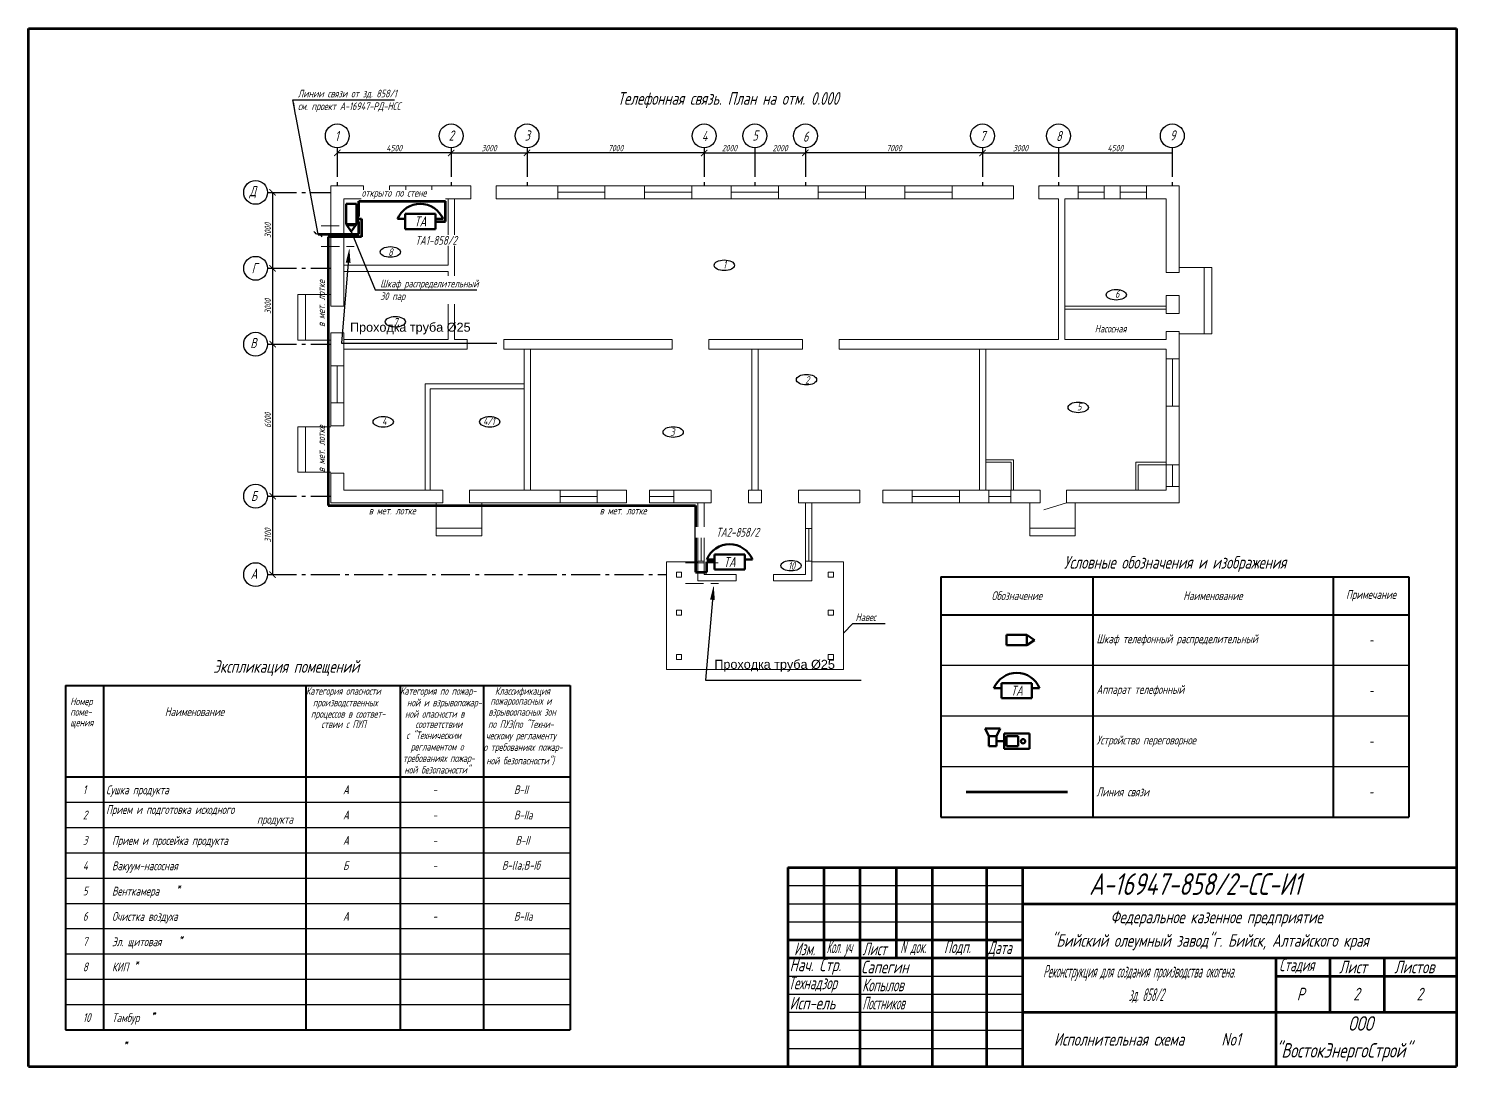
# Model space of a CAD drawing. Header units: millimetres. Extents: x 1036 to 3400, y 1190 to 1841.
# Drawn here: x 3005.4 to 3400.4, y 1190 to 1477 of the extents above; entities that cross this region are included whole.
import ezdxf
from ezdxf import colors
from ezdxf.entities.mleader import LeaderData, LeaderLine
from ezdxf.enums import TextEntityAlignment as Align
from ezdxf.math import Vec2, Vec3

# ---------------------------------------------------------------- set-up
doc = ezdxf.new("R2010")
doc.units = ezdxf.units.MM
doc.linetypes.add('gost5', pattern=[7, 5, -2, 0])
doc.linetypes.add('gost6', pattern=[12, 8, -1.5, 1, -1.5])
for name, color, linetype, lineweight in [('Линия выноска', 137, 'Continuous', 25), ('Линия связи (Вновь)', 3, 'Continuous', 60), ('Осевая', 4, 'gost6', 25), ('Размерная', 4, 'Continuous', 25), ('Рамка толстая', 7, 'Continuous', 60), ('Связь', 84, 'Continuous', 50), ('Строительный', 251, 'Continuous', 13), ('ТаБлица', 253, 'Continuous', 25), ('Текст', 2, 'Continuous', 25), ('Штампы', 252, 'Continuous', 25)]:
    doc.layers.add(name, color=color, linetype=linetype, lineweight=lineweight)
doc.styles.add('Simplex', font='simplex.shx', dxfattribs={"width": 0.7, "oblique": 15})
doc.styles.get("Standard").update_dxf_attribs({"font": 'arial.ttf'})

# ---------------------------------------------------------------- blocks, each defined once
blk = doc.blocks.new('*T47')
at = {"layer": 'ТаБлица', "color": 0, "linetype": 'ByBlock', "lineweight": 40, "transparency": 16777216}
for p, q in [((0, 0), (129.5, 0)), ((0, 0), (0, -66.5)), ((42, 0), (42, -66.5)), ((108.5, 0), (108.5, -66.5)), ((129.5, 0), (129.5, -66.5)), ((0, -10.5), (129.5, -10.5)), ((0, -66.5), (129.5, -66.5))]:
    blk.add_line(p, q, dxfattribs=at)
at = {"layer": 'ТаБлица', "color": 5, "linetype": 'ByBlock', "lineweight": 25, "transparency": 16777216}
for p, q in [((0, -24.5), (129.5, -24.5)), ((0, -38.5), (129.5, -38.5)), ((0, -52.5), (129.5, -52.5))]:
    blk.add_line(p, q, dxfattribs=at)
at = {"layer": 'ТаБлица', "color": 2, "transparency": 16777216, "char_height": 2.45, "style": 'Simplex'}
for s, insert, width, attachment_point in [('{\\C256;\\c0;Примечание}', (119, -5.25), 21, 5), ('{\\C256;\\c0;Обозначение}', (21, -5.25), 42, 5), ('{\\C256;\\c0;Наименование}', (75.25, -5.25), 66.5, 5), ('{\\C256;\\c0;Шкаф телефонный распределительный}', (43.05, -17.5), 64.4, 4), ('{\\C256;\\c0;-}', (119, -17.5), 18.9, 5), ('{\\C256;\\c0;Аппарат телефонный}', (43.05, -31.5), 64.4, 4), ('{\\C256;\\c0;-}', (119, -31.5), 18.9, 5), ('{\\C256;\\c0;Устройство переговорное}', (43.05, -45.5), 64.4, 4), ('{\\C256;\\c0;-}', (119, -45.5), 18.9, 5), ('{\\C256;\\c0;Линия связи}', (43.05, -59.5), 64.4, 4), ('{\\C256;\\c0;-}', (119, -59.5), 18.9, 5)]:
    blk.add_mtext(s, dxfattribs=dict(at, insert=insert, width=width, attachment_point=attachment_point))
blk = doc.blocks.new('A$C19E7192F')
at = {"layer": 'Связь'}
for p, q in [((0, 4), (0, 0)), ((8, 4), (0, 4)), ((8, 0), (8, 4)), ((11, 2), (8, 4)), ((8, 0), (11, 2)), ((0, 0), (8, 0))]:
    blk.add_line(p, q, dxfattribs=at)
blk = doc.blocks.new('A$C20EB2E6C')
at = {"layer": 'Связь'}
for p, q in [((8, 17.5), (5, 16)), ((8, 11.5), (8, 17.5)), ((1, 13), (1, 16)), ((1, 16), (5, 16)), ((5, 13), (1, 13)), ((3, 13), (3, 10)), ((5, 16), (5, 13)), ((8, 11.5), (5, 13)), ((0, 0), (0, 10)), ((0, 10), (6, 10)), ((1, 4.5), (1, 9)), ((1, 9), (5, 9)), ((5, 9), (5, 4.5)), ((6, 10), (6, 0)), ((5, 4.5), (1, 4.5)), ((6, 0), (0, 0))]:
    blk.add_line(p, q, dxfattribs=at)
blk.add_circle((3, 2.5), 0.868, dxfattribs=at)
blk = doc.blocks.new('A$C79A038C6')
at = {"layer": 'Связь'}
for p, q in [((3, 6), (3, 0)), ((15, 6), (3, 6)), ((15, 0), (15, 6)), ((3, 4), (0, 4)), ((3, 0), (15, 0)), ((15, 4), (18, 4))]:
    blk.add_line(p, q, dxfattribs=at)
blk.add_arc((9, 0.25), 9.75, 22.6199, 157.3801, dxfattribs=at)
at = {"layer": 'Связь', "style": 'Simplex', "oblique": 15, "width": 0.7}
blk.add_text('ТА', height=4, dxfattribs=at).set_placement((9, 3), align=Align.MIDDLE_CENTER)
blk = doc.blocks.new('_ArchTick')
at = {"color": 0, "linetype": 'ByBlock', "const_width": 0.15}
blk.add_lwpolyline([(-0.5, -0.5), (0.5, 0.5)], dxfattribs=at)
blk = doc.blocks.new('_Integral')
at = {"color": 0, "linetype": 'ByBlock', "lineweight": -2}
for centre, start, end in [((0.44, -0.09), 102, 168), ((-0.44, 0.09), 282, 348)]:
    blk.add_arc(centre, 0.454, start, end, dxfattribs=at)
blk = doc.blocks.new('_None')

msp = doc.modelspace()

# ---------------------------------------------------------------- linework, layer by layer
at = {"color": 18, "lineweight": 60, "true_color": 0x000000}
for p, q in [((3215.44, 1245), (3400.44, 1245)), ((3215.44, 1245), (3215.44, 1190)), ((3225.44, 1245), (3225.44, 1220)), ((3235.44, 1245), (3235.44, 1190)), ((3245.44, 1245), (3245.44, 1220)), ((3255.44, 1245), (3255.44, 1190)), ((3270.44, 1245), (3270.44, 1190)), ((3280.44, 1245), (3280.44, 1190)), ((3400.44, 1245), (3400.44, 1190)), ((3280.44, 1235), (3400.44, 1235)), ((3215.44, 1225), (3280.44, 1225)), ((3215.44, 1220), (3400.44, 1220)), ((3350.44, 1220), (3350.44, 1190)), ((3365.44, 1220), (3365.44, 1205)), ((3380.44, 1220), (3380.44, 1205)), ((3350.44, 1215), (3400.44, 1215)), ((3280.44, 1205), (3400.44, 1205)), ((3215.44, 1190), (3400.44, 1190))]:
    msp.add_line(p, q, dxfattribs=at)
at = {"color": 18, "lineweight": 25, "true_color": 0x000000}
for p, q in [((3215.44, 1240), (3280.44, 1240)), ((3215.44, 1235), (3280.44, 1235)), ((3215.44, 1230), (3280.44, 1230)), ((3215.44, 1215), (3280.44, 1215)), ((3215.44, 1210), (3280.44, 1210)), ((3215.44, 1205), (3280.44, 1205)), ((3215.44, 1200), (3280.44, 1200)), ((3215.44, 1195), (3280.44, 1195))]:
    msp.add_line(p, q, dxfattribs=at)
at = {"layer": 'Линия связи (Вновь)', "color": 18, "true_color": 0x000000}
for p, q in [((3096.82, 1425.05), (3096.82, 1429.25)), ((3096.82, 1429.25), (3120.8, 1429.25)), ((3120.8, 1423.65), (3120.8, 1429.25)), ((3096.12, 1425.05), (3096.82, 1425.05)), ((3096.12, 1424.35), (3097.52, 1424.35)), ((3096.82, 1423.65), (3096.12, 1423.65)), ((3096.82, 1420.15), (3096.82, 1423.65)), ((3097.52, 1424.35), (3097.52, 1419.45)), ((3118, 1423.65), (3120.8, 1423.65)), ((3085.55, 1420.15), (3096.82, 1420.15)), ((3097.52, 1419.45), (3088.35, 1419.45)), ((3088.35, 1419.45), (3088.35, 1345.11)), ((3088.35, 1345.11), (3189.92, 1345.11)), ((3189.92, 1345.11), (3189.92, 1326.7)), ((3193.07, 1326.7), (3193.07, 1329.5)), ((3193.07, 1329.5), (3195.17, 1329.5)), ((3189.92, 1326.7), (3193.07, 1326.7)), ((3264.81, 1265.92), (3292.81, 1265.92))]:
    msp.add_line(p, q, dxfattribs=at)
at = {"layer": 'Линия связи (Вновь)', "linetype": 'gost5', "lineweight": 5}
for p, q in [((3187.14, 1329.22), (3196.17, 1329.22)), ((3187.19, 1323.51), (3196.31, 1323.55))]:
    msp.add_line(p, q, dxfattribs=at)
at = {"layer": 'Осевая', "color": 18, "true_color": 0x000000}
for p, q in [((3090.84, 1444.02), (3090.84, 1433.52)), ((3122.34, 1444.02), (3122.34, 1433.52)), ((3143.34, 1444.02), (3143.34, 1433.52)), ((3192.34, 1444.02), (3192.34, 1433.52)), ((3206.34, 1444.02), (3206.34, 1433.52)), ((3220.34, 1444.02), (3220.34, 1433.52)), ((3269.34, 1444.02), (3269.34, 1433.52)), ((3290.34, 1444.02), (3290.34, 1433.52)), ((3321.84, 1444.02), (3321.84, 1433.52)), ((3071.55, 1431.7), (3089.05, 1431.7)), ((3071.55, 1410.7), (3089.05, 1410.7)), ((3071.55, 1389.7), (3089.05, 1389.7)), ((3071.55, 1347.7), (3089.05, 1347.7)), ((3071.55, 1326), (3181.87, 1326))]:
    msp.add_line(p, q, dxfattribs=at)
at = {"layer": 'Размерная', "color": 18, "true_color": 0x000000}
for p, q in [((3122.34, 1442.62), (3090.84, 1442.62)), ((3122.34, 1442.62), (3143.34, 1442.62)), ((3192.34, 1442.62), (3143.34, 1442.62)), ((3192.34, 1442.62), (3206.34, 1442.62)), ((3206.34, 1442.62), (3220.34, 1442.62)), ((3269.34, 1442.62), (3220.34, 1442.62)), ((3269.34, 1442.62), (3290.34, 1442.62)), ((3290.34, 1442.62), (3321.84, 1442.62)), ((3072.95, 1431.7), (3072.95, 1410.7)), ((3072.95, 1410.7), (3072.95, 1389.7)), ((3072.95, 1389.7), (3072.95, 1347.7)), ((3072.95, 1347.7), (3072.95, 1326))]:
    msp.add_line(p, q, dxfattribs=at)
at = {"layer": 'Рамка толстая', "color": 18, "true_color": 0x000000}
for p, q in [((3005.44, 1190), (3005.44, 1477)), ((3005.44, 1477), (3400.44, 1477)), ((3400.44, 1477), (3400.44, 1190)), ((3005.44, 1190), (3400.44, 1190))]:
    msp.add_line(p, q, dxfattribs=at)
at = {"layer": 'Строительный', "color": 18, "ltscale": 100, "true_color": 0x000000}
for p, q in [((3089.05, 1400.2), (3089.05, 1433.52)), ((3089.05, 1433.52), (3098.08, 1433.52)), ((3092.62, 1429.95), (3097.43, 1429.95)), ((3092.62, 1400.2), (3092.62, 1429.95)), ((3098.08, 1433.52), (3098.08, 1432.42)), ((3105.29, 1433.52), (3116.98, 1433.52)), ((3105.29, 1433.52), (3105.29, 1432.42)), ((3109.77, 1433.52), (3109.77, 1432.42)), ((3116.98, 1433.52), (3127.8, 1433.52)), ((3116.98, 1433.52), (3116.98, 1432.42)), ((3120.82, 1429.95), (3127.8, 1429.95)), ((3121.5, 1429.95), (3121.5, 1418.8)), ((3123.25, 1429.95), (3123.25, 1418.8)), ((3127.8, 1433.52), (3127.8, 1429.95)), ((3134.8, 1433.52), (3277.95, 1433.52)), ((3134.8, 1433.52), (3134.8, 1429.95)), ((3134.8, 1429.95), (3277.95, 1429.95)), ((3151.81, 1433.52), (3151.81, 1429.95)), ((3151.81, 1431.73), (3164.9, 1431.73)), ((3164.9, 1433.52), (3164.9, 1429.95)), ((3175.82, 1433.52), (3175.82, 1429.95)), ((3175.82, 1431.73), (3188.91, 1431.73)), ((3188.91, 1433.52), (3188.91, 1429.95)), ((3199.83, 1433.52), (3199.83, 1429.95)), ((3199.83, 1431.73), (3212.92, 1431.73)), ((3212.92, 1433.52), (3212.92, 1429.95)), ((3223.84, 1433.52), (3223.84, 1429.95)), ((3223.84, 1431.73), (3236.93, 1431.73)), ((3236.93, 1433.52), (3236.93, 1429.95)), ((3247.85, 1433.52), (3247.85, 1429.95)), ((3247.85, 1431.73), (3260.94, 1431.73)), ((3260.94, 1433.52), (3260.94, 1429.95)), ((3277.84, 1429.95), (3277.95, 1430.05)), ((3277.95, 1433.52), (3277.95, 1429.95)), ((3284.95, 1433.52), (3323.69, 1433.52)), ((3284.95, 1433.52), (3284.95, 1429.95)), ((3284.95, 1433.34), (3285.12, 1433.52)), ((3284.95, 1429.95), (3290.37, 1429.95)), ((3290.37, 1429.95), (3290.37, 1391.03)), ((3292.12, 1429.95), (3320.12, 1429.95)), ((3292.12, 1429.95), (3292.12, 1391.03)), ((3295.76, 1433.52), (3295.76, 1429.95)), ((3295.76, 1431.73), (3302.97, 1431.73)), ((3302.97, 1433.52), (3302.97, 1429.95)), ((3307.45, 1433.52), (3307.45, 1429.95)), ((3307.45, 1431.73), (3314.66, 1431.73)), ((3314.66, 1433.52), (3314.66, 1429.95)), ((3315.1, 1429.95), (3315.74, 1429.95)), ((3320.12, 1429.95), (3320.12, 1409.52)), ((3323.69, 1433.52), (3323.69, 1409.52)), ((3121.5, 1418.8), (3121.5, 1411.57)), ((3123.25, 1418.8), (3123.25, 1391.03)), ((3092.62, 1411.57), (3106.2, 1411.57)), ((3106.2, 1411.57), (3121.5, 1411.57)), ((3292.12, 1410.29), (3292.12, 1413.34)), ((3332.79, 1410.97), (3323.69, 1410.97)), ((3330.69, 1392.6), (3330.69, 1410.97)), ((3332.79, 1392.6), (3332.79, 1410.97)), ((3092.62, 1409.82), (3121.5, 1409.82)), ((3121.5, 1409.82), (3121.5, 1391.03)), ((3290.37, 1409.09), (3290.37, 1401.84)), ((3323.69, 1409.52), (3320.12, 1409.52)), ((3079.95, 1403.46), (3089.05, 1403.46)), ((3079.95, 1390.86), (3079.95, 1403.46)), ((3082.05, 1390.86), (3082.05, 1403.46)), ((3320.12, 1403.22), (3320.12, 1398.24)), ((3323.69, 1403.22), (3320.12, 1403.22)), ((3323.69, 1403.22), (3323.69, 1398.24)), ((3089.05, 1400.2), (3092.62, 1400.2)), ((3292.12, 1400.27), (3320.12, 1400.27)), ((3292.12, 1399.43), (3320.12, 1399.43)), ((3323.69, 1398.24), (3320.12, 1398.24)), ((3089.05, 1390.86), (3079.95, 1390.86)), ((3089.05, 1367.16), (3089.05, 1392.85)), ((3089.05, 1392.85), (3092.62, 1392.85)), ((3092.62, 1367.16), (3092.62, 1392.85)), ((3092.62, 1391.03), (3121.5, 1391.03)), ((3123.25, 1391.03), (3126.75, 1391.03)), ((3126.75, 1388.37), (3126.75, 1391.03)), ((3136.9, 1391.03), (3183.45, 1391.03)), ((3136.9, 1388.37), (3136.9, 1391.03)), ((3183.45, 1388.37), (3183.45, 1391.03)), ((3193.6, 1391.03), (3219.5, 1391.03)), ((3193.6, 1388.37), (3193.6, 1391.03)), ((3219.5, 1388.37), (3219.5, 1391.03)), ((3229.65, 1391.03), (3290.37, 1391.03)), ((3229.65, 1388.37), (3229.65, 1391.03)), ((3292.12, 1391.03), (3320.12, 1391.03)), ((3320.12, 1393.27), (3320.12, 1391.03)), ((3323.69, 1393.27), (3320.12, 1393.27)), ((3323.69, 1393.27), (3323.69, 1345.81)), ((3323.69, 1392.6), (3332.79, 1392.6)), ((3092.62, 1388.37), (3126.75, 1388.37)), ((3136.9, 1388.37), (3183.45, 1388.37)), ((3142.5, 1388.37), (3142.5, 1349.38)), ((3144.25, 1388.37), (3144.25, 1349.38)), ((3193.6, 1388.37), (3219.5, 1388.37)), ((3205.5, 1351.2), (3205.5, 1388.37)), ((3207.25, 1388.37), (3207.25, 1351.2)), ((3207.25, 1388.37), (3207.25, 1353.92)), ((3219.06, 1388.37), (3217.33, 1388.37)), ((3229.65, 1388.37), (3320.12, 1388.37)), ((3268.5, 1388.3), (3268.5, 1349.38)), ((3269.48, 1388.37), (3275.57, 1388.37)), ((3270.25, 1388.3), (3270.25, 1349.38)), ((3271.63, 1388.37), (3279.66, 1388.37)), ((3320.12, 1388.37), (3320.12, 1349.38)), ((3089.05, 1383.75), (3092.62, 1383.75)), ((3090.84, 1383.75), (3090.84, 1373.46)), ((3323.69, 1385.64), (3320.12, 1385.64)), ((3321.91, 1385.64), (3321.91, 1372.55)), ((3115.16, 1378.78), (3142.5, 1378.78)), ((3115.16, 1378.78), (3115.16, 1349.38)), ((3144.25, 1367.06), (3144.25, 1382.3)), ((3116.56, 1349.38), (3116.56, 1377.38)), ((3116.56, 1377.38), (3142.5, 1377.38)), ((3144.25, 1366.62), (3144.25, 1375.11)), ((3089.05, 1373.46), (3092.62, 1373.46)), ((3323.69, 1372.55), (3320.12, 1372.55)), ((3079.95, 1366.91), (3089.05, 1366.91)), ((3079.95, 1354.31), (3079.95, 1366.91)), ((3082.05, 1354.31), (3082.05, 1366.91)), ((3089.05, 1367.16), (3092.62, 1367.16)), ((3277.95, 1357.78), (3270.25, 1357.78)), ((3277.25, 1357.08), (3270.25, 1357.08)), ((3277.25, 1357.08), (3277.25, 1349.38)), ((3277.95, 1357.78), (3277.95, 1349.38)), ((3311.72, 1349.38), (3311.72, 1357.08)), ((3311.72, 1357.08), (3320.12, 1357.08)), ((3312.42, 1356.38), (3320.12, 1356.38)), ((3312.42, 1349.38), (3312.42, 1356.38)), ((3323.69, 1356.38), (3320.12, 1356.38)), ((3321.91, 1356.38), (3321.91, 1350.36)), ((3089.05, 1354.31), (3079.95, 1354.31)), ((3089.05, 1345.81), (3089.05, 1354.07)), ((3089.05, 1354.07), (3092.62, 1354.07)), ((3092.62, 1349.38), (3092.62, 1354.07)), ((3205.5, 1351.2), (3205.5, 1349.38)), ((3207.25, 1351.2), (3207.25, 1349.38)), ((3120.06, 1349.38), (3092.62, 1349.38)), ((3120.06, 1345.81), (3120.06, 1349.38)), ((3170.88, 1349.38), (3127.41, 1349.38)), ((3127.41, 1345.81), (3127.41, 1349.38)), ((3152.47, 1345.81), (3152.47, 1349.38)), ((3152.47, 1347.59), (3162.76, 1347.59)), ((3162.76, 1345.81), (3162.76, 1349.38)), ((3170.88, 1345.81), (3170.88, 1349.38)), ((3194.3, 1349.38), (3177.25, 1349.38)), ((3177.25, 1345.81), (3177.25, 1349.38)), ((3177.25, 1347.59), (3183.9, 1347.59)), ((3183.9, 1345.81), (3183.9, 1349.38)), ((3194.3, 1345.81), (3194.3, 1349.38)), ((3208.16, 1349.38), (3204.59, 1349.38)), ((3204.59, 1345.81), (3204.59, 1349.38)), ((3208.16, 1345.81), (3208.16, 1349.38)), ((3235.41, 1349.38), (3218.45, 1349.38)), ((3218.45, 1345.81), (3218.45, 1349.38)), ((3235.41, 1345.81), (3235.41, 1349.38)), ((3285.25, 1349.38), (3241.78, 1349.38)), ((3241.78, 1345.81), (3241.78, 1349.38)), ((3241.78, 1345.81), (3241.78, 1349.38)), ((3249.9, 1345.81), (3249.9, 1349.38)), ((3249.9, 1347.59), (3262.99, 1347.59)), ((3262.99, 1345.81), (3262.99, 1349.38)), ((3271.11, 1345.81), (3271.11, 1349.38)), ((3271.11, 1347.59), (3277.13, 1347.59)), ((3277.13, 1345.81), (3277.13, 1349.38)), ((3285.25, 1345.81), (3285.25, 1349.38)), ((3320.12, 1349.38), (3292.6, 1349.38)), ((3292.6, 1345.81), (3292.6, 1349.38)), ((3323.69, 1350.36), (3320.12, 1350.36)), ((3120.06, 1345.81), (3089.05, 1345.81)), ((3118.19, 1345.81), (3118.19, 1336.71)), ((3170.88, 1345.81), (3127.41, 1345.81)), ((3130.79, 1336.71), (3130.79, 1345.81)), ((3194.3, 1345.81), (3177.25, 1345.81)), ((3190.62, 1324.25), (3190.62, 1345.81)), ((3192.37, 1326), (3192.37, 1345.81)), ((3192.37, 1345.81), (3192.37, 1326)), ((3208.16, 1345.81), (3204.59, 1345.81)), ((3235.41, 1345.81), (3218.45, 1345.81)), ((3220.37, 1326), (3220.37, 1345.81)), ((3222.12, 1324.25), (3222.12, 1345.81)), ((3285.25, 1345.81), (3241.78, 1345.81)), ((3282.38, 1345.81), (3282.38, 1336.71)), ((3292.6, 1345.81), (3286.26, 1343.92)), ((3323.69, 1345.81), (3292.6, 1345.81)), ((3294.98, 1336.71), (3294.98, 1345.81)), ((3118.19, 1338.81), (3130.79, 1338.81)), ((3118.19, 1336.71), (3130.79, 1336.71)), ((3192.37, 1338.78), (3190.62, 1338.78)), ((3191.5, 1338.78), (3191.5, 1329.68)), ((3222.12, 1338.78), (3220.37, 1338.78)), ((3221.25, 1338.78), (3221.25, 1329.68)), ((3282.38, 1338.81), (3294.98, 1338.81)), ((3282.38, 1336.71), (3294.98, 1336.71)), ((3181.87, 1329.5), (3181.87, 1299.75)), ((3181.87, 1329.5), (3190.62, 1329.5)), ((3192.37, 1329.68), (3190.62, 1329.68)), ((3222.12, 1329.68), (3220.37, 1329.68)), ((3222.12, 1329.5), (3230.87, 1329.5)), ((3230.87, 1329.5), (3230.87, 1299.75)), ((3184.67, 1325.3), (3184.67, 1326.7)), ((3184.67, 1326.7), (3186.07, 1326.7)), ((3186.07, 1325.3), (3184.67, 1325.3)), ((3186.07, 1326.7), (3186.07, 1325.3)), ((3190.62, 1324.25), (3201.19, 1324.25)), ((3190.62, 1324.25), (3201.19, 1324.25)), ((3192.37, 1326), (3201.19, 1326)), ((3192.37, 1326), (3201.19, 1326)), ((3201.19, 1324.25), (3201.19, 1326)), ((3211.48, 1326), (3220.37, 1326)), ((3211.48, 1324.25), (3211.48, 1326)), ((3211.48, 1324.25), (3222.12, 1324.25)), ((3211.48, 1324.25), (3222.12, 1324.25)), ((3226.67, 1325.3), (3226.67, 1326.7)), ((3226.67, 1326.7), (3228.07, 1326.7)), ((3228.07, 1325.3), (3226.67, 1325.3)), ((3228.07, 1326.7), (3228.07, 1325.3)), ((3184.67, 1314.8), (3184.67, 1316.2)), ((3184.67, 1316.2), (3186.07, 1316.2)), ((3186.07, 1316.2), (3186.07, 1314.8)), ((3226.67, 1314.8), (3226.67, 1316.2)), ((3226.67, 1316.2), (3228.07, 1316.2)), ((3228.07, 1316.2), (3228.07, 1314.8)), ((3186.07, 1314.8), (3184.67, 1314.8)), ((3228.07, 1314.8), (3226.67, 1314.8)), ((3184.67, 1302.55), (3184.67, 1303.95)), ((3184.67, 1303.95), (3186.07, 1303.95)), ((3186.07, 1303.95), (3186.07, 1302.55)), ((3226.67, 1302.55), (3226.67, 1303.95)), ((3226.67, 1303.95), (3228.07, 1303.95)), ((3228.07, 1303.95), (3228.07, 1302.55)), ((3230.87, 1299.75), (3181.87, 1299.75)), ((3186.07, 1302.55), (3184.67, 1302.55)), ((3228.07, 1302.55), (3226.67, 1302.55))]:
    msp.add_line(p, q, dxfattribs=at)
at = {"layer": 'ТаБлица', "color": 18, "lineweight": 40, "ltscale": 100, "true_color": 0x000000}
for p, q in [((3015.69, 1295.3), (3155.22, 1295.3)), ((3015.69, 1295.3), (3015.69, 1200.1)), ((3026.19, 1295.3), (3026.19, 1200.1)), ((3082.19, 1200.1), (3082.19, 1295.3)), ((3108.22, 1295.3), (3108.22, 1200.1)), ((3131.3, 1295.3), (3131.3, 1200.1)), ((3155.22, 1295.3), (3155.22, 1200.1)), ((3015.69, 1270.1), (3155.22, 1270.1)), ((3015.69, 1200.1), (3155.22, 1200.1))]:
    msp.add_line(p, q, dxfattribs=at)
at = {"layer": 'ТаБлица', "color": 18, "ltscale": 100, "true_color": 0x000000}
for p, q in [((3082.19, 1295.3), (3082.19, 1214.1)), ((3015.69, 1263.1), (3155.22, 1263.1)), ((3015.69, 1256.1), (3155.22, 1256.1)), ((3015.69, 1249.1), (3155.22, 1249.1)), ((3015.69, 1242.1), (3155.22, 1242.1)), ((3015.69, 1235.1), (3155.22, 1235.1)), ((3015.69, 1228.1), (3155.22, 1228.1)), ((3015.69, 1221.1), (3155.22, 1221.1)), ((3015.69, 1214.1), (3155.22, 1214.1)), ((3015.69, 1207.1), (3155.22, 1207.1))]:
    msp.add_line(p, q, dxfattribs=at)
at = {"layer": 'Текст', "color": 18, "ltscale": 100, "true_color": 0x000000}
msp.add_lwpolyline([(3230.87, 1309.82), (3233.43, 1312.46), (3242.37, 1312.46)], dxfattribs=at)
for centre in [(3090.84, 1447.32), (3122.34, 1447.32), (3143.34, 1447.32), (3192.34, 1447.32), (3206.34, 1447.32), (3220.34, 1447.32), (3269.34, 1447.32), (3290.34, 1447.32), (3321.84, 1447.32), (3068.25, 1431.7), (3068.25, 1410.7), (3068.25, 1389.7), (3068.25, 1347.7), (3068.25, 1326)]:
    msp.add_circle(centre, 3.3, dxfattribs=at)
for centre in [(3105.51, 1415.22), (3197.9, 1411.54), (3306.33, 1403.39), (3106.9, 1395.92), (3220.65, 1379.91), (3295.81, 1372.24), (3103.55, 1368.24), (3133.01, 1368.24), (3183.75, 1365.42), (3216.36, 1328.48)]:
    msp.add_ellipse(centre, major_axis=(-2.8, 0), ratio=0.525, dxfattribs=at)
at = {"layer": 'Штампы', "color": 18, "lineweight": 60, "true_color": 0x000000}
msp.add_line((3005.44, 1190), (3005.44, 1275), dxfattribs=at)

# ---------------------------------------------------------------- block references
msp.add_blockref('*T47', (3257.81, 1325.42))
at = {"layer": 'Размерная', "color": 18, "true_color": 0x000000, "xscale": 1.75, "yscale": 1.75, "zscale": 1.75}
for p, rotation in [((3090.84, 1442.62), 180), ((3143.34, 1442.62), 180), ((3220.34, 1442.62), 180), ((3072.95, 1431.7), 90), ((3072.95, 1410.7), 270), ((3072.95, 1389.7), 270), ((3072.95, 1347.7), 270), ((3072.95, 1326), 270)]:
    msp.add_blockref('_ArchTick', p, dxfattribs=dict(at, rotation=rotation))
for p in [(3122.34, 1442.62), (3192.34, 1442.62), (3269.34, 1442.62)]:
    msp.add_blockref('_ArchTick', p, dxfattribs=at)
at = {"layer": 'Связь', "color": 18, "true_color": 0x000000, "xscale": 0.7, "yscale": 0.7, "zscale": 0.7}
for name, p, rotation in [('A$C19E7192F', (3093.32, 1428.55), 270), ('A$C20EB2E6C', (3282.31, 1277.82), 90)]:
    msp.add_blockref(name, p, dxfattribs=dict(at, rotation=rotation))
for name, p in [('A$C79A038C6', (3107.5, 1421.55)), ('A$C79A038C6', (3193.07, 1327.4)), ('A$C19E7192F', (3276.01, 1306.52)), ('A$C79A038C6', (3272.51, 1291.82))]:
    msp.add_blockref(name, p, dxfattribs=at)

# ---------------------------------------------------------------- texts
at = {"color": 18, "true_color": 0x000000, "style": 'Simplex', "oblique": 15}
for s, height, width, p in [('А-16947-858/2-СС-И1', 6, 0.7, (3298.83, 1237.43)), ('Федеральное казенное предприятие', 3.5, 0.7, (3304.72, 1229.58)), ('Кол. уч', 3.5, 0.4, (3226.19, 1221.33)), ('N', 3.5, 0.5, (3246.57, 1221.33)), ('Подп.', 3.5, 0.6, (3258.67, 1221.33)), ('Дата', 3.5, 0.6, (3270.81, 1221.08)), ('"Бийский олеумный завод"г. Бийск, Алтайского края', 3.5, 0.7, (3288.31, 1223.08)), ('Изм.', 3.5, 0.6, (3217.22, 1220.75)), ('Лист', 3.5, 0.6, (3236.15, 1220.75)), ('док.', 3.5, 0.5, (3249.35, 1221.33)), ('Нач. Стр.', 3.5, 0.7, (3215.97, 1216.33)), ('Сапегин', 3.5, 0.7, (3235.75, 1215.75)), ('Реконструкция для создания производства окогена.', 3.5, 0.4, (3286.09, 1214.58)), ('Стадия', 3.5, 0.6, (3351.41, 1216.33)), ('Лист', 3.5, 0.7, (3367.98, 1215.75)), ('Листов', 3.5, 0.7, (3383.25, 1215.75)), ('Технадзор', 3.5, 0.6, (3215.64, 1211.33)), ('Копылов', 3.5, 0.6, (3236.04, 1210.75)), ('Исп-ель', 3.5, 0.7, (3215.97, 1205.75)), ('Постников', 3.5, 0.5, (3236.1, 1205.75)), ('зд. 858/2', 3.5, 0.4, (3309.76, 1208.08)), ('Р', 3.5, 0.7, (3356.28, 1208.25)), ('2', 3.5, 0.7, (3371.89, 1208.25)), ('2', 3.5, 0.7, (3389.39, 1208.25)), ('ООО', 4, 0.7, (3370.5, 1199.88)), ('Исполнительная схема ', 3.5, 0.7, (3289.1, 1195.74)), ('No1', 3.5, 0.7, (3335.42, 1195.74)), ('"ВостокЭнергоСтрой"', 4, 0.7, (3350.34, 1192.45))]:
    msp.add_text(s, height=height, dxfattribs=dict(at, width=width)).set_placement(p)
at = {"layer": 'Линия связи (Вновь)', "insert": (3195.14, 1302.44), "char_height": 2.5, "attachment_point": 1}
msp.add_mtext_dynamic_manual_height_columns('Проходка труба %%C25', width=139.3199, gutter_width=12.5, heights=[0], dxfattribs=at)
at = {"layer": 'Размерная', "color": 18, "true_color": 0x000000, "char_height": 1.75, "attachment_point": 5, "style": 'Simplex'}
for s, insert in [('4500', (3106.59, 1443.95)), ('3000', (3132.84, 1443.95)), ('7000', (3167.84, 1443.95)), ('2000', (3199.34, 1443.95)), ('2000', (3213.34, 1443.95)), ('7000', (3244.84, 1443.95)), ('3000', (3279.84, 1443.95)), ('4500', (3306.09, 1443.95))]:
    msp.add_mtext(s, dxfattribs=dict(at, insert=insert))
at = {"layer": 'Размерная', "color": 18, "true_color": 0x000000, "char_height": 1.75, "attachment_point": 5, "rotation": 90, "style": 'Simplex'}
for s, insert in [('3000', (3071.62, 1421.2)), ('3000', (3071.62, 1400.2)), ('6000', (3071.62, 1368.7)), ('3100', (3071.62, 1336.85))]:
    msp.add_mtext(s, dxfattribs=dict(at, insert=insert))
at = {"layer": 'ТаБлица', "color": 18, "true_color": 0x000000, "insert": (3322.6, 1328.92), "char_height": 3.5, "width": 129.4197, "attachment_point": 5, "style": 'Simplex'}
msp.add_mtext('Условные обозначения и изображения', dxfattribs=at)
at = {"layer": 'Текст', "color": 18, "ltscale": 100, "true_color": 0x000000, "style": 'Simplex', "oblique": 15}
for s, height, width, p in [('1', 2.8, 0.7, (3090.19, 1445.88)), ('2', 2.8, 0.7, (3121.69, 1446.03)), ('3', 2.8, 0.7, (3142.69, 1446.03)), ('4', 2.8, 0.7, (3191.69, 1445.88)), ('5', 2.8, 0.7, (3205.69, 1446.03)), ('6', 2.8, 0.7, (3219.69, 1445.73)), ('7', 2.8, 0.7, (3268.69, 1445.88)), ('8', 2.8, 0.7, (3289.69, 1445.88)), ('9', 2.8, 0.7, (3321.19, 1446.05)), ('Д', 2.8, 0.7, (3066.54, 1430.64)), ('8', 2.1, 0.7, (3104.93, 1414.12)), ('Г', 2.8, 0.7, (3067.14, 1409.34)), ('1', 2.1, 0.7, (3197.57, 1410.7)), ('6', 2.1, 0.7, (3306, 1402.55)), ('7', 2.1, 0.7, (3106.39, 1394.82)), ('Насосная', 2.1, 0.7, (3300.38, 1392.96)), ('B', 2.8, 0.7, (3066.78, 1388.64)), ('2', 2.1, 0.7, (3220.3, 1378.77)), ('5', 2.1, 0.7, (3295.48, 1371.4)), ('4', 2.1, 0.7, (3103.23, 1367.4)), ('4/1', 2.1, 0.7, (3131.16, 1367.4)), ('3', 2.1, 0.7, (3182.95, 1364.33)), ('Б', 2.8, 0.7, (3066.97, 1346.37)), ('в мет. лотке', 2.1, 0.7, (3099.56, 1342.63)), ('в мет. лотке', 2.1, 0.7, (3163.43, 1342.63)), ('А', 2.8, 0.7, (3066.86, 1324.83)), ('10', 2.1, 0.7, (3215.54, 1327.37)), ('Навес', 2.1, 0.7, (3234.21, 1313.17)), ('Экспликация помещений', 3.5, 0.7, (3056.55, 1298.86)), ('Номер', 2.1, 0.7, (3016.97, 1289.9)), ('Категория опасности ', 2.1, 0.6, (3082.19, 1292.77)), ('Категория по пожар-', 2.1, 0.6, (3108.22, 1292.77)), ('ной и взрывопожар-', 2.1, 0.6, (3110.12, 1289.57)), ('Классификация ', 2.1, 0.6, (3134.46, 1292.77)), ('поме-', 2.1, 0.7, (3016.97, 1286.99)), ('Наименование', 2.45, 0.7, (3043.14, 1286.87)), ('процессов в соответ-', 2.1, 0.6, (3083.55, 1286.42)), ('производственных', 2.1, 0.6, (3084.09, 1289.57)), ('ной опасности в ', 2.1, 0.6, (3109.58, 1286.42)), ('взрывоопасных зон ', 2.1, 0.6, (3132.66, 1286.98)), ('пожароопасных и', 2.1, 0.6, (3133.2, 1290.03)), ('щения', 2.1, 0.7, (3016.97, 1284.07)), ('ствии с ПУП', 2.1, 0.6, (3086.42, 1283.6)), ('соответствии', 2.1, 0.6, (3112.45, 1283.6)), ('по ПУЭ(по "Техни-', 2.1, 0.6, (3132.56, 1283.6)), ('с "Техническим', 2.1, 0.6, (3109.92, 1280.52)), ('ческому регламенту', 2.1, 0.6, (3131.95, 1280.43)), (' требованиях пожар-', 2.1, 0.6, (3108.02, 1274.19)), ('регламентом о', 2.1, 0.6, (3111.14, 1277.35)), ('о требованиях пожар-', 2.1, 0.6, (3131.3, 1277.26)), ('ной безопасности")', 2.1, 0.6, (3132.05, 1273.5)), ('ной безопасности"', 2.1, 0.6, (3109.4, 1270.99)), ('1', 2.45, 0.7, (3020.46, 1265.29)), ('Сушка продукта', 2.45, 0.7, (3026.89, 1265.25)), ('А', 2.45, 0.7, (3092.43, 1265.29)), ('-', 2.45, 0.7, (3117.2, 1265.29)), ('В-II', 2.45, 0.7, (3139.71, 1265.29)), ('2', 2.45, 0.7, (3020.46, 1258.29)), ('Прием и подготовка исходного', 2.45, 0.7, (3026.89, 1259.81)), ('А', 2.45, 0.7, (3092.43, 1258.29)), ('В-IIа', 2.45, 0.7, (3139.71, 1258.29)), ('продукта', 2.45, 0.7, (3068.63, 1257.1)), ('-', 2.45, 0.7, (3117.2, 1258.29)), ('3', 2.45, 0.7, (3020.46, 1251.29)), ('Прием и просейка продукта', 2.45, 0.7, (3028.52, 1251.25)), ('А', 2.45, 0.7, (3092.43, 1251.29)), ('-', 2.45, 0.7, (3117.2, 1251.29)), ('В-II', 2.45, 0.7, (3140.14, 1251.29)), ('4', 2.45, 0.7, (3020.46, 1244.29)), ('Вакуум-насосная', 2.45, 0.7, (3028.52, 1244.25)), ('Б', 2.45, 0.7, (3092.43, 1244.29)), ('-', 2.45, 0.7, (3117.2, 1244.29)), ('В-llа;В-Iб', 2.45, 0.7, (3136.39, 1244.4)), ('5', 2.45, 0.7, (3020.46, 1237.29)), ('Венткамера ', 2.45, 0.7, (3028.52, 1237.25)), ('*', 2.45, 0.7, (3046.36, 1238.66)), ('6', 2.45, 0.7, (3020.46, 1230.29)), ('Очистка воздуха', 2.45, 0.7, (3028.52, 1230.25)), ('А', 2.45, 0.7, (3092.43, 1230.29)), ('В-IIа', 2.45, 0.7, (3139.71, 1230.29)), ('-', 2.45, 0.7, (3117.2, 1230.29)), ('7', 2.45, 0.7, (3020.46, 1223.29)), ('Эл. щитовая', 2.45, 0.7, (3028.52, 1223.25)), ('*', 2.45, 0.7, (3047.08, 1224.66)), ('8', 2.45, 0.7, (3020.46, 1216.29)), ('КИП', 2.45, 0.7, (3028.52, 1216.25)), ('*', 2.45, 0.7, (3034.77, 1217.66)), ('*', 2.45, 0.7, (3039.44, 1203.66)), ('10', 2.45, 0.7, (3020.46, 1202.29)), ('Тамбур', 2.45, 0.7, (3028.52, 1202.25)), ('*', 2.45, 0.7, (3031.75, 1195.56))]:
    msp.add_text(s, height=height, dxfattribs=dict(at, width=width)).set_placement(p)
at = {"layer": 'Текст', "color": 18, "ltscale": 100, "true_color": 0x000000, "style": 'Simplex', "oblique": 15, "width": 0.7}
for p in [(3087.47, 1394.48), (3087.47, 1354.3)]:
    msp.add_text('в мет. лотке', height=2.1, rotation=90, dxfattribs=at).set_placement(p)
at = {"layer": 'Текст', "color": 18, "ltscale": 100, "true_color": 0x000000, "insert": (3089.05, 1459.42), "char_height": 3.5, "width": 234.64, "attachment_point": 1, "style": 'Simplex'}
msp.add_mtext('\\pi79.31541;Телефонная связь. План на отм. 0.000', dxfattribs=at)

# ---------------------------------------------------------------- leaders
at = {"layer": 'Линия связи (Вновь)', "lineweight": 0}
ml = msp.add_multileader_mtext('Standard', dxfattribs=at)
ml.set_content('', color=256)
ml.set_leader_properties()
ml.build(insert=Vec2(0, 0))
ctx = ml.context
ctx.base_point, ctx.plane_origin = Vec3(3235.74, 1296.82), Vec3(3206.21, 1319.5)
notes = []
notes.append((ctx, [(0, (1, 1, 0), (3192.74, 1296.82), (1, 0), 43, [(0, [(3194.97, 1323.02)], 0, [])])]))
ctx.mtext.insert, ctx.mtext.flow_direction = Vec3(3237.74, 1298.82), 5
for ctx, leaders in notes:
    for number, flags, end, landing, length, lines in leaders:
        leader = LeaderData()
        leader.index, (leader.has_last_leader_line, leader.has_dogleg_vector, leader.attachment_direction) = number, flags
        leader.last_leader_point, leader.dogleg_vector, leader.dogleg_length = Vec3(end), Vec3(landing), length
        for number, points, colour, breaks in lines:
            line = LeaderLine()
            line.index, line.vertices, line.color, line.breaks = number, Vec3.list(points), colors.encode_raw_color(colour), breaks
            leader.lines.append(line)
        ctx.leaders.append(leader)

# ---------------------------------------------------------------- next in the draw order: texts
at = {"layer": 'Текст', "color": 18, "lineweight": 30, "true_color": 0x000000, "char_height": 2.45, "attachment_point": 5, "style": 'Simplex', "bg_fill": 3, "box_fill_scale": 1.1, "bg_fill_color": 256, "bg_fill_transparency": 0}
for s, insert in [('ТА1-858/2', (3118.17, 1418.43)), ('ТА2-858/2', (3201.59, 1337.71))]:
    msp.add_mtext_dynamic_manual_height_columns(s, width=22.706, gutter_width=2253.66, heights=[0], dxfattribs=dict(at, insert=insert))

# ---------------------------------------------------------------- next in the draw order: leaders
at = {"layer": 'Линия выноска', "color": 18, "true_color": 0x000000}
ml = msp.add_multileader_mtext('Standard', dxfattribs=at)
ml.set_content('{\\C256;\\c0;Линии связи от зд. 858/1\\Pсм. проект А-16947-РД-НСС}', color=2, style='Simplex')
ml.set_leader_properties()
ml.set_arrow_properties(name='INTEGRAL')
ml.build(insert=Vec2(0, 0))
ml.multileader.update_dxf_attribs({"text_left_attachment_type": 6, "text_right_attachment_type": 6, "dogleg_length": 0, "arrow_head_size": 2.8})
ctx = ml.context
ctx.base_point, ctx.char_height, ctx.arrow_head_size, ctx.landing_gap_size, ctx.plane_origin = Vec3(3078.53, 1457.28), 2.1, 2.8, 1.4, Vec3(3089.25, 1442.99)
ctx.left_attachment, ctx.right_attachment = 6, 6
notes = []
notes.append((ctx, [(1, (1, 1, 0), (3078.53, 1457.28), (1, 0), 0, [(0, [(3085.55, 1420.15)], 0, [])])]))
ctx.mtext.insert, ctx.mtext.flow_direction = Vec3(3079.93, 1460.08), 5
ctx.mtext.has_bg_fill, ctx.mtext.bg_color, ctx.mtext.bg_scale_factor, ctx.mtext.bg_transparency, ctx.mtext.use_window_bg_color = 1, -1027028792, 1.5, 0, 1
for ctx, leaders in notes:
    for number, flags, end, landing, length, lines in leaders:
        leader = LeaderData()
        leader.index, (leader.has_last_leader_line, leader.has_dogleg_vector, leader.attachment_direction) = number, flags
        leader.last_leader_point, leader.dogleg_vector, leader.dogleg_length = Vec3(end), Vec3(landing), length
        for number, points, colour, breaks in lines:
            line = LeaderLine()
            line.index, line.vertices, line.color, line.breaks = number, Vec3.list(points), colors.encode_raw_color(colour), breaks
            leader.lines.append(line)
        ctx.leaders.append(leader)

# ---------------------------------------------------------------- next in the draw order: texts
at = {"layer": 'Текст', "color": 18, "ltscale": 100, "true_color": 0x000000, "style": 'Simplex', "oblique": 15, "width": 0.7}
msp.add_text('открыто по стене', height=2.1, dxfattribs=at).set_placement((3097.58, 1430.52))

# ---------------------------------------------------------------- next in the draw order: leaders
at = {"layer": 'Линия выноска', "color": 18, "true_color": 0x000000}
ml = msp.add_multileader_mtext('Standard', dxfattribs=at)
ml.set_content('{\\C256;\\c0;Шкаф распределительный\\P30 пар}', color=2, style='Simplex')
ml.set_leader_properties()
ml.set_arrow_properties(name='NONE')
ml.build(insert=Vec2(0, 0))
ml.multileader.update_dxf_attribs({"text_left_attachment_type": 6, "text_right_attachment_type": 6, "dogleg_length": 0, "arrow_head_size": 2.8})
ctx = ml.context
ctx.base_point, ctx.char_height, ctx.arrow_head_size, ctx.landing_gap_size, ctx.plane_origin = Vec3(3101.33, 1404.73), 2.1, 2.8, 1.4, Vec3(3112.05, 1422.59)
ctx.left_attachment, ctx.right_attachment = 6, 6
notes = []
notes.append((ctx, [(1, (1, 1, 0), (3101.33, 1404.73), (1, 0), 0, [(0, [(3094.72, 1420.85)], 0, [])])]))
ctx.mtext.insert, ctx.mtext.flow_direction = Vec3(3102.73, 1407.53), 5
ctx.mtext.has_bg_fill, ctx.mtext.bg_color, ctx.mtext.bg_scale_factor, ctx.mtext.bg_transparency, ctx.mtext.use_window_bg_color = 1, -1027028792, 1.5, 0, 1
for ctx, leaders in notes:
    for number, flags, end, landing, length, lines in leaders:
        leader = LeaderData()
        leader.index, (leader.has_last_leader_line, leader.has_dogleg_vector, leader.attachment_direction) = number, flags
        leader.last_leader_point, leader.dogleg_vector, leader.dogleg_length = Vec3(end), Vec3(landing), length
        for number, points, colour, breaks in lines:
            line = LeaderLine()
            line.index, line.vertices, line.color, line.breaks = number, Vec3.list(points), colors.encode_raw_color(colour), breaks
            leader.lines.append(line)
        ctx.leaders.append(leader)

# ---------------------------------------------------------------- next in the draw order: linework, layer by layer
at = {"layer": 'Линия связи (Вновь)', "linetype": 'gost5', "lineweight": 5}
for p, q in [((3086.37, 1422.44), (3095.4, 1422.44)), ((3086.41, 1416.73), (3095.53, 1416.77))]:
    msp.add_line(p, q, dxfattribs=at)

# ---------------------------------------------------------------- next in the draw order: texts
at = {"layer": 'Линия связи (Вновь)', "insert": (3094.36, 1395.67), "char_height": 2.5, "attachment_point": 1}
msp.add_mtext_dynamic_manual_height_columns('Проходка труба %%C25', width=139.3199, gutter_width=12.5, heights=[0], dxfattribs=at)

# ---------------------------------------------------------------- next in the draw order: leaders
at = {"layer": 'Линия связи (Вновь)', "lineweight": 0}
ml = msp.add_multileader_mtext('Standard', dxfattribs=at)
ml.set_content('', color=256)
ml.set_leader_properties()
ml.build(insert=Vec2(0, 0))
ctx = ml.context
ctx.base_point, ctx.plane_origin = Vec3(3134.96, 1390.04), Vec3(3105.44, 1412.72)
notes = []
notes.append((ctx, [(0, (1, 1, 0), (3091.97, 1390.04), (1, 0), 43, [(0, [(3094.19, 1416.24)], 0, [])])]))
ctx.mtext.insert, ctx.mtext.flow_direction = Vec3(3136.96, 1392.04), 5
for ctx, leaders in notes:
    for number, flags, end, landing, length, lines in leaders:
        leader = LeaderData()
        leader.index, (leader.has_last_leader_line, leader.has_dogleg_vector, leader.attachment_direction) = number, flags
        leader.last_leader_point, leader.dogleg_vector, leader.dogleg_length = Vec3(end), Vec3(landing), length
        for number, points, colour, breaks in lines:
            line = LeaderLine()
            line.index, line.vertices, line.color, line.breaks = number, Vec3.list(points), colors.encode_raw_color(colour), breaks
            leader.lines.append(line)
        ctx.leaders.append(leader)

doc.saveas('drawing.dxf')
